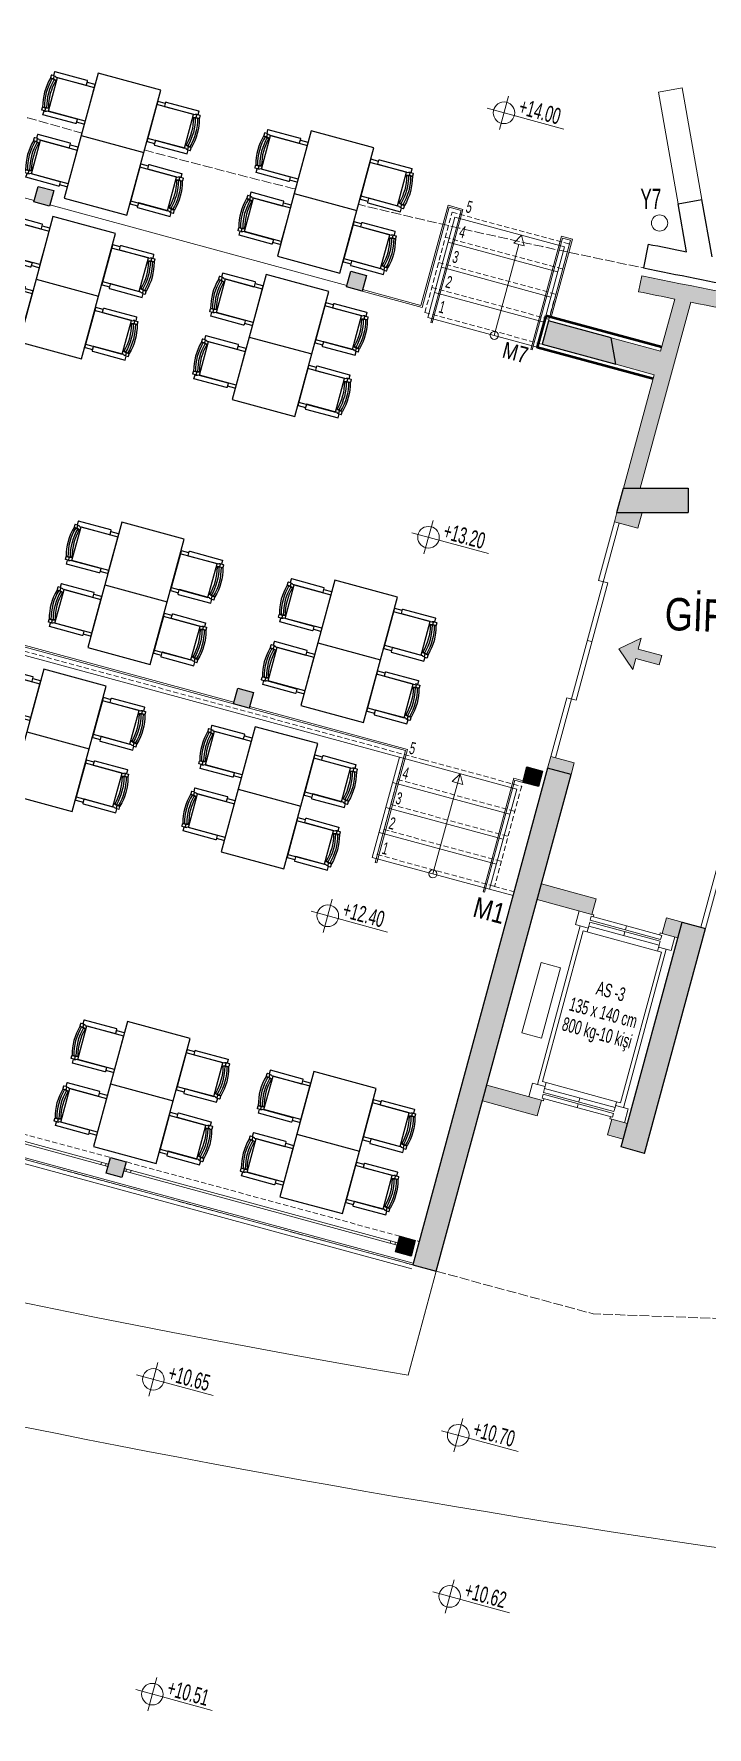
# Model space of a CAD drawing. Header units: millimetres. Extents: x 24907 to 30960, y 3978 to 9944.
# Drawn here: x 28677 to 29508, y 5160 to 7249 of the extents above; entities that cross this region are included whole.
import ezdxf

# ---------------------------------------------------------------- set-up
doc = ezdxf.new("R2010")
doc.units = ezdxf.units.MM
doc.set_wipeout_variables(frame=1)
for name, pattern in [('ACAD_ISO02W100', [15, 12, -3]), ('DOT', [6.35, 0, -6.35]), ('DUZ', [0]), ('HIDDEN', [9.524999999999999, 6.35, -3.175])]:
    doc.linetypes.add(name, pattern=pattern)
doc.layers.add('A-tefris', color=31, linetype='Continuous')
doc.layers.add('A-wipeout', color=120, linetype='Continuous')
for name, color, linetype, lineweight in [('apn', 100, 'Continuous', 20), ('dv', 1, 'Continuous', 20), ('iz', 241, 'DOT', 13), ('kl', 5, 'Continuous', 25), ('mr', 124, 'Continuous', 13), ('ok', 152, 'Continuous', 13), ('p1', 8, 'HIDDEN', 13), ('pr1', 181, 'Continuous', 13), ('sv', 2, 'Continuous', 50), ('y2', 52, 'Continuous', 13), ('y3', 3, 'Continuous', 13), ('y5', 170, 'Continuous', 13), ('yagmuriniş', 70, 'Continuous', 9), ('YOL', 32, 'Continuous', 9), ('ç-kl', 30, 'Continuous', 25)]:
    doc.layers.add(name, color=color, linetype=linetype, lineweight=lineweight)
doc.layers.add('sdv', color=7, linetype='Continuous', true_color=0x919191)
doc.layers.add('skl', color=7, linetype='Continuous', lineweight=13, true_color=0x787878)
doc.styles.add('ARIAL', font='arial.ttf', dxfattribs={"width": 0.6, "height": 50})
doc.styles.add('olcu1-100', font='arial.ttf', dxfattribs={"width": 0.6, "height": 22.5})
doc.styles.add('STYLE5', font='arial.ttf', dxfattribs={"width": 0.6})

# ---------------------------------------------------------------- blocks, each defined once
blk = doc.blocks.new('kot-p')
for p, q in [((0, 24.0000000000291), (0, -23.9999999999709)), ((86.13640719186515, -8.731149137020111e-11), (-24, 2.91038304567337e-11))]:
    blk.add_line(p, q)
blk.add_circle((-8.731149137020111e-11, 2.037268131971359e-10), 15)
blk = doc.blocks.new('sandalye-01-p')
blk.add_wipeout([(57.69007840412356, 2.842170943040401e-14), (57.21764309823297, 8.051928224073677), (55.15738554030945, 18.50270653546616), (54.657385540310194, 18.50270653546616), (55.15738554031035, 19.002706535466316), (55.15738554030945, 22.002706535466302), (54.657385540309434, 22.50270653546616), (52.28520720239707, 22.50270653546616), (52.285207202397075, 27.500000000000043), (10.499999999992752, 27.500000000000043), (9.999999999992756, 27.000000000000043), (9.999999999992756, 25.500000000007304), (0.5000000000000249, 25.500000000007304), (2.842170943040401e-14, 25.000000000007304), (2.842170943040401e-14, -24.999999999999975), (0.5000000000000249, -25.49999999999998), (9.999999999992756, -25.49999999999998), (9.999999999992756, -26.99999999999998), (10.499999999992752, -27.499999999999975), (51.78520720239706, -27.499999999999975), (52.28520720239706, -26.99999999999998), (52.28520720239707, -22.50270653546611), (54.65738554030944, -22.50270653546611), (55.157385540309434, -22.002706535466103), (55.15738554031035, -19.00270653546611), (54.65738554031036, -18.50270653546611), (55.157385540309434, -18.50270653546611), (56.84011191055541, -10.78527996507264)])
for p, q in [((51.16971142419334, 22.50270653546613), (49.1281404076326, 22.01176210484846)), ((49.12814040763168, 21.5), (49.12814040763168, 22.01176210484118)), ((51.16971142419334, 18.50270653546613), (47.0000000002019, 17.5)), ((48.06132719022389, 17.3365598265882), (47.00000000001454, 17.3365598265882)), ((52.91069745096956, 18.50270653530606), (48.06132719022389, 17.3365598265882)), ((51.16971142419334, 18.50270653546613), (55.1573855403094, 18.50270653546613)), ((48.06372955697589, -17.32749556339695), (47.0000000002019, -17.32749556339695)), ((51.16971142419334, -18.50270653546613), (47.0000000002019, -17.5)), ((52.95079316110878, -18.50270653530606, -2.236933e-09), (48.06372955697589, -17.32749556339695, -2.236933e-09)), ((51.16971142419334, -18.50270653546613), (55.1573855403094, -18.50270653546613)), ((49.12814040763168, -21.5), (49.12814040763168, -22.01176210484118)), ((51.16971142419334, -22.50270653546613), (49.1281404076326, -22.01176210484118)), ((51.16971142419334, -22.50270653546613), (49.1281404076326, -22.01176210484846))]:
    blk.add_line(p, q)
for points in [[(9.999999999992724, -25.5), (0.5, -25.5, -0.4142135623730951), (0, -25), (0, 25.00000000000728, -0.4142135623730951), (0.5, 25.50000000000728), (9.999999999992724, 25.50000000000728)], [(49.12814040763168, 21.5), (10.49999999999272, 21.50000000000728, -0.4142135623730951), (9.999999999992724, 22.00000000000728), (9.999999999992724, 27, -0.4142135623730951), (10.49999999999272, 27.5), (52.28520720239703, 27.5), (52.28520720239703, 22.50270653546613)], [(49.12814040763168, -21.5), (10.49999999999272, -21.50000000000728, 0.4142135623730951), (9.999999999992724, -22.00000000000728), (9.999999999992724, -27, 0.4142135623730951), (10.49999999999272, -27.5), (51.78520720239703, -27.5, 0.4142135623730951), (52.28520720239703, -27), (52.28520720239703, -22.50270653546613)]]:
    blk.add_lwpolyline(points, format="xyb")
blk.add_lwpolyline([(0, -21.5), (0, 21.5), (47.00000000001454, 21.5), (47.00000000001454, -21.5)], close=True)
for points in [[(51.66971142419334, 22.50270653546613), (54.65738554030941, 22.50270653546613, -0.4142135623730951), (55.1573855403094, 22.00270653546613), (55.15738554031032, 19.00270653546613, -0.4142135623730951), (54.65738554031032, 18.50270653546613), (51.66971142419334, 18.50270653546613, -0.4142135623730951), (51.16971142419334, 19.00270653546613), (51.16971142419334, 22.00270653546613, -0.4142135623730951)], [(51.66971142419334, -22.50270653546613), (54.65738554030941, -22.50270653546613, 0.4142135623730951), (55.1573855403094, -22.00270653546613), (55.15738554031032, -19.00270653547341, 0.4142135623730951), (54.65738554031032, -18.5027065354734), (51.66971142419334, -18.50270653546613, 0.4142135623730951), (51.16971142419334, -19.00270653546613), (51.16971142419334, -22.00270653546613, 0.4142135623730951)]]:
    blk.add_lwpolyline(points, format="xyb", close=True)
for centre, radius, start, end in [((-17.33217476762092, 0), 67.65254174775302, 345.1597533362988, 14.84818834711043), ((-16.19023316988478, 0, 2.1821589e-09), 68.85254174775302, 344.9604947023474, 15.04730924228455), ((-15.19023316988478, 0, 2.1821589e-09), 68.85254174775302, 15.58087020041204, 15.58867645380968), ((-12.16246334362949, 0), 67.65254174775302, 344.1275882379458, 15.87241176205413), ((-11.1624633436295, 0), 68.85254174775302, 344.4113235461903, 15.58867645380968)]:
    blk.add_arc(centre, radius, start, end)
blk = doc.blocks.new('masa-01-p')
at = {"xscale": -1}
for p in [(-39.99999999999997, -40), (-39.99999999999997, -120)]:
    blk.add_blockref('sandalye-01-p', p, dxfattribs=at)
for p in [(39.99999999999997, -40), (39.99999999999997, -120)]:
    blk.add_blockref('sandalye-01-p', p)
blk.add_wipeout([(-40, 2.842170943040401e-14), (39.999999999999986, 2.842170943040401e-14), (39.999999999999986, -80), (-40, -80)]).dxf.layer = 'A-wipeout'
blk.add_lwpolyline([(-40, 0), (40, 0), (40, -80), (-40, -80)], close=True)
blk.add_wipeout([(-40, -79.99999999999996), (39.999999999999986, -79.99999999999996), (39.999999999999986, -160), (-40, -160)]).dxf.layer = 'A-wipeout'
blk.add_lwpolyline([(-40, -80), (40, -80), (40, -160), (-40, -160)], close=True)

msp = doc.modelspace()

# ---------------------------------------------------------------- hatches: boundary and pattern name
at = {"layer": 'ok'}
h = msp.add_hatch(color=256, dxfattribs=at)
h.dxf.hatch_style = 1
h.paths.add_polyline_path([(29449.02990598485, 6470.686231619057), (29419.96354144383, 6478.573990173293), (29416.26762872407, 6464.954563857621), (29399.22252494341, 6490.469231496591), (29426.8273793522, 6503.867210473884), (29423.13146663232, 6490.247784158183), (29452.19783117339, 6482.360025603736)])
at = {"layer": 'sdv'}
h = msp.add_hatch(color=256, dxfattribs=at)
h.dxf.hatch_style = 1
h.paths.add_polyline_path([(29487.94263816336, 6918.253122931133, 0.007342119325336008), (29791.2837894808, 6862.887580149739), (29784.83534193641, 6688.81426465928), (29804.849060133, 6688.814264659323), (29811.92129031006, 6879.726347972301, -0.009811092028555278), (29427.44638848115, 6950.812224042112), (29423.42527209686, 6931.220628317814, 0.001617752812025602), (29468.27969096494, 6922.160666365538), (29450.80860027079, 6857.77975415086), (29389.69086436374, 6874.365314535554), (29395.44744236112, 6841.718138396119), (29442.95164295851, 6828.826892085705), (29404.95632372551, 6688.814264658523), (29425.67966356806, 6688.814264658559)])
h.paths.add_polyline_path([(29344.0979951471, 6350.003362757428), (29315.14513307892, 6357.860320070516), (29311.21665442271, 6343.383889037706), (29340.16951649091, 6335.52693172461)])
h.paths.add_polyline_path([(29427.90021367529, 6658.814264658559), (29396.81520390051, 6658.814264658501), (29393.7147062029, 6647.388940726775), (29422.66756827107, 6639.53198341368)])
h.paths.add_polyline_path([(29803.73772709614, 6658.814264659316), (29773.71714980122, 6658.814264659251), (29760.27908174143, 6296.058881311042), (29790.25851855103, 6294.948310026001)])
h.paths.add_polyline_path([(29477.27868657654, 6153.48481880847), (29457.97677852457, 6158.722790352292), (29452.73880699078, 6139.420882306423), (29472.04071503496, 6134.182910764718)])
h.paths.add_polyline_path([(29371.11819232774, 6182.293662289475), (29303.56151419123, 6200.626562680552), (29298.3235426493, 6181.324654636895), (29365.88022079394, 6162.991754243599)])
h.paths.add_polyline_path([(29236.12263058896, 5952.114496619234), (29230.88465904703, 5932.812588575577), (29298.44133718826, 5914.479688183205), (29303.67930873768, 5933.78159622484)])
h.paths.add_polyline_path([(29409.83980297867, 5904.972752745937), (29390.5378949345, 5910.210724287649), (29385.29992338511, 5890.908816246015), (29404.60183143707, 5885.670844702186)])
at = {"layer": 'skl'}
h = msp.add_hatch(color=256, dxfattribs=at)
h.dxf.hatch_style = 1
h.paths.add_polyline_path([(28701.55017070745, 7055.925674392119), (28682.2482626638, 7061.163645934063), (28677.01029112189, 7041.861737890305), (28696.31219916557, 7036.623766348695)])
h.paths.add_polyline_path([(28561.95822483781, 6541.529809282639), (28542.65631679414, 6546.767780824576), (28537.41834525222, 6527.465872780825), (28556.72025329593, 6522.227901239207)])
h.paths.add_polyline_path([(28404.81907859095, 5962.472567972317), (28385.5171705473, 5967.710539514254), (28380.27919900539, 5948.408631470495), (28399.58110704907, 5943.170659928885)])
h = msp.add_hatch(color=256, dxfattribs=at)
h.dxf.hatch_style = 1
h.paths.add_polyline_path([(29087.58833157128, 6951.166243518896), (29068.28642352761, 6956.404215060841), (29063.04845198571, 6937.102307017082), (29082.3503600294, 6931.864335475472)])
h.paths.add_polyline_path([(28947.99638570162, 6436.770378409416), (28928.69447765795, 6442.008349951354), (28923.45650611605, 6422.706441907595), (28942.75841415973, 6417.468470365985)])
h.paths.add_polyline_path([(28790.85723945476, 5857.713137099087), (28771.55533141111, 5862.951108641032), (28766.31735986919, 5843.649200597273), (28785.61926791288, 5838.411229055663)])
h = msp.add_hatch(color=256, dxfattribs=at)
h.dxf.hatch_style = 1
h.paths.add_polyline_path([(29389.69086436374, 6874.365314535554), (29312.48323218925, 6895.317200703857), (29304.6262748762, 6866.364338637858), (29395.44744236112, 6841.718138396119)])
h = msp.add_hatch(color=256, dxfattribs=at)
h.dxf.hatch_style = 1
h.paths.add_polyline_path([(29484.9653899178, 6688.814264658683), (29404.95632372551, 6688.814264658523), (29396.81520390051, 6658.814264658501), (29484.96538991786, 6658.814264658676)])
h.paths.add_polyline_path([(29804.849060133, 6688.814264659323), (29723.73772709608, 6688.814264659163), (29723.73772709614, 6658.814264659156), (29803.73772709614, 6658.814264659316)])
h.paths.add_polyline_path([(29839.87306697704, 6688.814264659403), (29809.85248968214, 6688.814264659345), (29794.1445200676, 6264.783778002003), (30243.83607221173, 6248.125208729519), (30254.2014042055, 6527.933285618904), (30224.2219673959, 6529.043856903959), (30214.96720668716, 6279.215216823953), (29825.23452816225, 6293.652643526778)])
h.paths.add_polyline_path([(29790.25851855103, 6294.948310026001), (29760.27908174143, 6296.058881311042), (29736.58689432777, 5656.497562723755), (29766.56633113737, 5655.386991438708)])
h = msp.add_hatch(color=256, dxfattribs=at)
h.dxf.hatch_style = 1
h.paths.add_polyline_path([(29340.16951649091, 6335.52693172461), (29311.21665442271, 6343.383889037706), (29144.91105797196, 5730.548308663017), (29173.86392003745, 5722.691351350103)])
h = msp.add_hatch(color=256, dxfattribs=at)
h.dxf.hatch_style = 1
h.paths.add_polyline_path([(29305.08168452225, 6339.867904888063), (29285.7797764786, 6345.105876430008), (29280.54180493668, 6325.803968386249), (29299.84371298037, 6320.565996844639)])
h = msp.add_hatch(color=256, dxfattribs=at)
h.dxf.hatch_style = 1
h.paths.add_polyline_path([(29506.23154864218, 6145.627861496073), (29477.27868657654, 6153.48481880847), (29401.98284566627, 5876.019890680317), (29430.93570773189, 5868.162933367913)])
h = msp.add_hatch(color=256, dxfattribs=at)
h.dxf.hatch_style = 1
h.paths.add_polyline_path([(29147.94253827075, 5760.810663602625), (29128.6406302271, 5766.04863514457), (29123.40265868519, 5746.746727100811), (29142.70456672887, 5741.508755559201)])

# ---------------------------------------------------------------- linework, layer by layer
at = {"layer": 'apn'}
for p, q in [((26051.78029395917, 6569.933248208797), (29144.91105797272, 5730.54830866576)), ((26054.23428191768, 6571.339641859039), (29145.43485512697, 5732.478499470374)), ((29135.77749460914, 6365.088754951791), (29098.32599809096, 6227.080112462882)), ((29100.25618889534, 6226.556315308689), (29138.23148256769, 6366.495148601968)), ((29231.50916359234, 6190.938108823514), (29269.48445726536, 6330.876942116604)), ((29270.89085091554, 6328.422954158054), (29233.43935439671, 6190.414311669313)), ((29500.44097622905, 6147.199252958545), (29548.39823783386, 6323.921605528526)), ((29506.23154864218, 6145.627861496073), (29554.55336370537, 6323.693592370973)), ((29098.32599809096, 6227.080112462882), (29100.25618889534, 6226.556315308689)), ((29233.43935439671, 6190.414311669313), (29231.50916359234, 6190.938108823514)), ((29345.75165762305, 6150.321133371447), (29350.33488272214, 6167.210302909637)), ((29365.88022079394, 6162.991754243599), (29368.29295929966, 6162.33700780189)), ((29351.64604167375, 6148.721570476785), (29298.61157981748, 5953.289751532332)), ((29355.16202579947, 6142.586600580759), (29304.74654971435, 5956.805735657797)), ((29361.29699569484, 6146.102584706355), (29345.75165762315, 6150.321133371825)), ((29451.67156601827, 6116.396742873793), (29355.16202579947, 6142.586600580759)), ((29361.95174213763, 6148.515323211895), (29359.9875028092, 6141.27710769502)), ((29361.95174213763, 6148.515323211895), (29363.26123502327, 6153.340800222283)), ((29361.95174213763, 6148.515323211895), (29363.26123502285, 6153.340800222574)), ((29448.8103283344, 6124.944451273518), (29361.95174213763, 6148.515323211895)), ((29450.11982121981, 6129.769928283921), (29363.26123502285, 6153.340800222574)), ((29363.91598146589, 6155.753538727619), (29365.22547435143, 6160.579015738961)), ((29363.91598146578, 6155.753538728565), (29365.22547435119, 6160.579015738983)), ((29450.77456766244, 6132.182666789265), (29363.91598146578, 6155.753538728565)), ((29452.08406054791, 6137.008143800133), (29365.22547435143, 6160.579015738961)), ((29368.29295929966, 6162.33700780189), (29367.63821285695, 6159.924269295855)), ((29407.34527456437, 6143.968102759119), (29408.65476744979, 6148.793579769536)), ((29405.38103523626, 6136.729887242899), (29406.69052812168, 6141.555364253317)), ((29448.81032833482, 6124.944451273213), (29446.84608900673, 6117.706235757)), ((29463.70091996437, 6118.313164104756), (29448.15558189278, 6122.531712770234)), ((29448.8103283344, 6124.944451273518), (29450.11982121981, 6129.769928283921)), ((29448.8103283344, 6124.944451273518), (29450.11982121981, 6129.769928283921)), ((29450.32606848528, 6140.075628748787), (29449.67132204241, 6137.662890243239)), ((29452.73880699052, 6139.420882305477), (29450.32606848528, 6140.075628748787)), ((29450.77456766244, 6132.182666789265), (29452.08406054791, 6137.008143800133)), ((29450.77456766244, 6132.182666789265), (29452.08406054791, 6137.008143800133)), ((29463.70091996341, 6118.31316410122), (29468.28414506252, 6135.202333639417)), ((29451.67156601827, 6116.396742873793), (29401.25608993257, 5930.615877951223)), ((29457.80653591479, 6119.912726999542), (29404.77207405853, 5924.480908055212)), ((29292.71719576441, 5954.889314428668), (29288.13397066574, 5938.000144890361)), ((29308.26253383609, 5950.670765762506), (29292.71719576426, 5954.889314428136)), ((29309.57202672108, 5955.496242773309), (29304.74654971433, 5956.805735657797)), ((29307.6077873932, 5948.258027256755), (29309.57202672125, 5955.496242773731)), ((29309.57202672125, 5955.496242773731), (29396.43061291929, 5931.925370837355)), ((29303.67930873768, 5933.78159622484), (29306.09204724283, 5933.126849781173)), ((29305.64354806559, 5941.019811740863), (29304.33405518012, 5936.194334729499)), ((29305.64354806503, 5941.019811740091), (29304.3340551799, 5936.194334729594)), ((29391.19264137747, 5912.623462793909), (29304.33405518012, 5936.194334729499)), ((29392.50213426277, 5917.448939804836), (29305.64354806503, 5941.019811740091)), ((29306.09204724283, 5933.126849781173), (29306.74679368582, 5935.539588287135)), ((29307.6077873932, 5948.258027256755), (29306.2982945083, 5943.43255024617)), ((29307.6077873932, 5948.258027256755), (29306.29829450777, 5943.432550246133)), ((29393.15688070549, 5919.861678310151), (29306.29829450777, 5943.432550246133)), ((29394.4663735906, 5924.687155320641), (29307.6077873932, 5948.258027256755)), ((29351.03708049203, 5936.472591288407), (29349.72758760691, 5931.647114277902)), ((29349.07284116401, 5929.234375772158), (29347.7633482789, 5924.408898761653)), ((29388.12515642918, 5910.86547073066), (29388.77990287176, 5913.278209236288)), ((29392.50213426277, 5917.448939804836), (29391.19264137747, 5912.623462793909)), ((29392.50213426277, 5917.448939804836), (29391.19264137747, 5912.623462793909)), ((29394.4663735906, 5924.687155320641), (29393.15688070549, 5919.861678310151)), ((29394.4663735906, 5924.687155320641), (29393.15688070549, 5919.861678310151)), ((29394.46637359111, 5924.687155320685), (29396.43061291912, 5931.925370836926)), ((29410.66645810554, 5922.881345161234), (29395.12112003401, 5927.099893826428)), ((29401.25608993257, 5930.615877951223), (29396.43061291929, 5931.925370837355)), ((29410.66645810554, 5922.8813451613), (29406.08323300687, 5905.992175622993)), ((29390.53789493476, 5910.210724288595), (29388.12515642918, 5910.86547073066))]:
    msp.add_line(p, q, dxfattribs=at)
for points in [[(28310.79783543698, 7143.313387956351), (28677.5340882668, 7043.791928660457)], [(28696.83599630938, 7038.553957114808), (29063.5722491392, 6939.032497818906)], [(29166.89393279952, 6893.379185409639), (29204.34542932439, 7031.387827921772), (29189.86899829152, 7035.316306578262), (29156.34598042421, 6911.784095102438), (29082.35036003798, 6931.864335507152)], [(29082.87415719215, 6933.79452631153), (29154.93958677403, 6914.238083060966), (29188.46260464134, 7037.770294536819), (29206.79941728294, 7032.794221571935), (29168.8241236039, 6892.855388255452)], [(29290.42614427888, 6859.856167541217), (29328.40143795775, 6999.79500085762), (29341.91277358832, 6996.128420778271), (29315.72291587885, 6899.618880560655)], [(29292.35633508325, 6859.332370387031), (29329.80783160793, 6997.341012899063), (29339.45878562975, 6994.722027128094), (29313.79272507448, 6900.142677714849)], [(29168.8241236039, 6892.855388255452), (29166.89393279952, 6893.379185409639)], [(29292.35633508325, 6859.332370387031), (29290.42614427888, 6859.856167541217)], [(29320.93570549215, 6356.2889286084), (29399.50527861603, 6645.817549264281)], [(29374.07231292195, 6575.006785562878), (29393.7147062029, 6647.388940726753)], [(29346.3686711862, 6427.099692309796), (29385.6534577482, 6571.864002637912)], [(29374.07231292193, 6575.006785562878), (29385.65345774819, 6571.864002637926)], [(28556.72025328963, 6522.227901216026), (28923.45650611945, 6422.706441920124)], [(28557.24405044381, 6524.15809202039), (28923.98030327363, 6424.636632724495)], [(29360.22049205409, 6501.053238936326), (29366.01106446722, 6499.481847473861)], [(28942.75841416833, 6417.468470397665), (29135.77749459951, 6365.088754916299)], [(28943.2822113065, 6419.398661142969), (29138.23148255806, 6366.495148566469)], [(29315.14513307902, 6357.860320070879), (29334.78752635996, 6430.242475234748)], [(29334.78752635998, 6430.242475234748), (29346.36867118623, 6427.099692309782)], [(29269.48445725581, 6330.876942081418), (29281.06560208159, 6327.734159156401)], [(29270.89085090598, 6328.422954122861), (29280.54180492739, 6325.80396835203)], [(28769.33966945617, 5854.786401567032), (28402.60341662516, 5954.307860857863)], [(28768.53302183886, 5851.813907728302), (28401.79676900763, 5951.335367019198)], [(28760.65381083587, 5857.143488759485), (28759.84716321856, 5854.170994920981)], [(28766.44438324917, 5855.572097296918), (28765.63773563163, 5852.599603458392)], [(29126.42496826292, 5757.883928036493), (28788.64157749738, 5849.548430014486)], [(29125.61832064561, 5754.911434197759), (28787.83492987983, 5846.575936175822)], [(28791.53686370793, 5848.76273429694), (28790.73021609039, 5845.790240458305)], [(28797.32743612103, 5847.191342834002), (28796.52078850348, 5844.218848995483)], [(29117.73910964262, 5760.241015228942), (29116.93246202531, 5757.268521390438)], [(29123.52968205592, 5758.669623766375), (29122.72303443838, 5755.697129927849)]]:
    msp.add_lwpolyline(points, dxfattribs=at)
msp.add_lwpolyline([(29303.69242075874, 6010.195353674605), (29279.56503570344, 6016.742818099502), (29303.13590763282, 6103.601404298509), (29327.2632926882, 6097.05393987407)], close=True, dxfattribs=at)
at = {"layer": 'dv'}
for p, q in [((29477.49323329637, 7182.641203636497), (29447.94900070676, 7177.431758298987)), ((29472.25974557903, 7039.558672884644), (29447.94900070676, 7177.431758298987)), ((29477.49323329637, 7182.641203636497), (29501.80397816956, 7044.768118214609)), ((29425.65287951477, 6688.715565509575), (29487.94263815087, 6918.253122885083)), ((29450.80860027079, 6857.77975415086), (29389.69086436374, 6874.365314535554)), ((29395.44744236112, 6841.718138396119), (29442.95164295851, 6828.826892085705))]:
    msp.add_line(p, q, dxfattribs=at)
for points in [[(29427.44638804893, 6950.812221936209), (29423.42527209686, 6931.220628317814)], [(29450.80860027079, 6857.77975415086), (29468.27969095563, 6922.16066633121)], [(29404.95632372551, 6688.814264658523), (29442.95164295851, 6828.826892085705)], [(29396.81520390051, 6658.814264658501), (29393.7147062029, 6647.388940726775), (29422.66756827107, 6639.53198341368), (29427.8458006106, 6658.613752692673)], [(29315.14513307892, 6357.860320070516), (29311.21665442271, 6343.383889037706)], [(29315.14513307892, 6357.860320070516), (29344.0979951471, 6350.003362757428), (29340.16951649091, 6335.52693172461)], [(29371.11819232774, 6182.293662289475), (29303.56151418279, 6200.626562682851)], [(29365.88022079394, 6162.991754243599), (29298.32354264119, 6181.324654639099)], [(29365.88022079394, 6162.991754243599), (29371.11819232774, 6182.293662289475)], [(29452.73880699052, 6139.420882305477), (29457.97677852431, 6158.722790351353)], [(29477.27868657654, 6153.48481880847), (29457.97677852457, 6158.722790352292)], [(29472.04071503496, 6134.182910764718), (29452.73880699078, 6139.420882306423)], [(29298.44133718826, 5914.479688183205), (29230.88465904332, 5932.812588576581)], [(29303.67930873768, 5933.78159622484), (29236.12263058492, 5952.114496620333)], [(29303.67930873768, 5933.78159622484), (29298.44133718826, 5914.479688183205)], [(29390.53789493476, 5910.210724288595), (29385.29992338537, 5890.908816246961)], [(29409.83980297867, 5904.972752745937), (29390.5378949345, 5910.210724287649)], [(29404.60183143707, 5885.670844702186), (29385.29992338511, 5890.908816246015)]]:
    msp.add_lwpolyline(points, dxfattribs=at)
for points in [[(29811.92129031006, 6879.726347972309, -0.009811092028555207), (29427.44638848115, 6950.812224042112)], [(29468.27969096494, 6922.160666365538, -0.001617752812025578), (29423.42527209686, 6931.220628317814)], [(29791.2837894808, 6862.887580149739, -0.007342119325336154), (29487.94263816336, 6918.253122931133)]]:
    msp.add_lwpolyline(points, format="xyb", dxfattribs=at)
at = {"layer": 'iz', "linetype": 'ACAD_ISO02W100'}
for points in [[(29173.86392003745, 5722.691351350103), (29367.38913888772, 5670.174284814931)], [(29736.58689432777, 5656.497562723755), (29367.38913888772, 5670.174284814931)]]:
    msp.add_lwpolyline(points, dxfattribs=at)
msp.add_arc((31524.71462305864, 17218.81426470411), 10470, 251.050581753842, 258.4559642580093, dxfattribs=at)
at = {"layer": 'kl'}
for p, q in [((29472.25974557926, 7039.558672884549), (29501.80397816933, 7044.768118214602)), ((29514.24257237859, 6974.225345014039), (29501.80397816933, 7044.768118214602)), ((29482.67863623919, 6980.470207703836), (29472.25974557903, 7039.558672884644)), ((29435.45122863273, 6990.003069375144), (29429.44759818841, 6960.609933756529)), ((29404.9653899178, 6688.814264658523), (29484.9653899178, 6688.814264658683)), ((29396.81520390051, 6658.814264658501), (29484.96538991786, 6658.814264658676)), ((29311.21665442271, 6343.383889037706), (29144.91105797196, 5730.548308663017)), ((29173.86392003745, 5722.691351350114), (29340.16951649091, 6335.52693172461)), ((29340.16951649091, 6335.52693172461), (29311.21665442271, 6343.383889037706))]:
    msp.add_line(p, q, dxfattribs=at)
msp.add_lwpolyline([(29312.48323218925, 6895.317200703857), (29304.6262748762, 6866.364338637858), (29395.44744236112, 6841.718138396119), (29389.69086436374, 6874.365314535554)], close=True, dxfattribs=at)
for points in [[(29396.81520390051, 6658.814264658501), (29404.95632372551, 6688.814264658523)], [(29484.9653899178, 6688.814264658683), (29484.96538991786, 6658.814264658676)], [(29401.98284566627, 5876.019890680317), (29477.27868657654, 6153.48481880847)], [(29430.93570773189, 5868.162933367913), (29506.23154864218, 6145.627861496073)], [(29477.27868657654, 6153.48481880847), (29506.23154864218, 6145.627861496073)], [(29430.93570773189, 5868.162933367913), (29401.98284566627, 5876.019890680317)], [(29144.91105797196, 5730.548308663017), (29173.86392003745, 5722.691351350103)]]:
    msp.add_lwpolyline(points, dxfattribs=at)
for centre, radius, end in [((31524.71462305853, 17218.8142646562), 10440, 258.7203807119968), ((31524.71462305864, 17218.81426470411), 10470, 259.8773722178265)]:
    msp.add_arc(centre, radius, 258.4559642580093, end, dxfattribs=at)
at = {"layer": 'mr'}
for p, q in [((29275.87170106668, 6989.500147096621), (29245.41105786237, 6877.252776252125)), ((29128.33303183407, 6356.747293839061), (29094.81001396567, 6233.215082359701))]:
    msp.add_line(p, q, dxfattribs=at)
for points in [[(29269.3563952825, 6991.268209926287), (29278.93407572792, 7000.784987732416), (29282.38700685086, 6987.732084266948)], [(29193.55024505845, 6326.933376308055), (29203.12792550325, 6336.450154114068), (29206.58085662647, 6323.397250648614)]]:
    msp.add_lwpolyline(points, close=True, dxfattribs=at)
for points in [[(29188.52021207532, 6992.163313915623), (29323.63356838085, 6955.497513122046)], [(29180.13945760823, 6961.280261045748), (29315.25281391378, 6924.614460252179)], [(29171.75870314117, 6930.397208175903), (29306.87205944671, 6893.731407382341)], [(29163.3779486741, 6899.514155306028), (29298.49130497964, 6862.848354512459)], [(29128.33303183407, 6356.74729383909), (29273.09734216128, 6317.462507274588)], [(29169.60490763489, 6212.917942634665), (29203.12792550325, 6336.450154114068)], [(29119.95227736697, 6325.864240969259), (29264.71658769418, 6286.579454404765)], [(29111.57152289987, 6294.981188099392), (29256.33583322708, 6255.696401534898)], [(29103.19076843277, 6264.098135229561), (29247.95507875998, 6224.813348665067)], [(29094.81001396567, 6233.215082359701), (29239.57432429288, 6193.9302957952)]]:
    msp.add_lwpolyline(points, dxfattribs=at)
for centre, radius in [((29245.41105786237, 6877.252776252125), 4.999999993015077), ((29169.60490763489, 6212.917942634665), 4.999999993015076)]:
    msp.add_circle(centre, radius, dxfattribs=at)
at = {"layer": 'ok'}
msp.add_lwpolyline([(29449.02990598485, 6470.686231619057), (29419.96354144383, 6478.573990173293), (29416.26762872407, 6464.954563857621), (29399.22252494341, 6490.469231496591), (29426.8273793522, 6503.867210473884), (29423.13146663232, 6490.247784158183), (29452.19783117339, 6482.360025603736)], close=True, dxfattribs=at)
at = {"layer": 'p1'}
for points in [[(26367.32879029922, 7694.545707936833), (26061.43124800831, 6567.31426248446), (29144.91105797196, 5730.548308663017)], [(26388.42469506191, 7657.735888593827), (26098.24106739212, 6588.410167258885), (29152.76801528464, 5759.501170728044)], [(29158.59538678283, 6353.715813537657), (26248.83274920504, 7143.340023483584)], [(29159.86196454867, 6905.64912520244), (29193.38498241689, 7029.18133668172)], [(29193.3849824171, 7029.181336681814), (29338.14929274453, 6989.896550117262)], [(29185.00422795, 6998.298283811983), (29329.76853827743, 6959.013497247431)], [(29312.4832321963, 6895.317200700735), (29338.14929274427, 6989.896550117182)], [(29176.62347348287, 6967.415230942131), (29321.3877838103, 6928.130444377571)], [(29168.24271901565, 6936.532178072322), (29313.0070293431, 6897.247391507769)], [(29159.86196454877, 6905.649125202403), (29304.6262748762, 6866.364338637851)], [(29134.46800173047, 6360.263277964518), (29100.94498386206, 6236.731066485129)], [(29158.59538678286, 6353.715813537686), (29279.23231205768, 6320.978491400024)], [(29126.08724726339, 6329.38022509468), (29270.85155759082, 6290.095438530127)], [(29279.23231205768, 6320.978491400024), (29245.70929418927, 6197.446279920635), (29269.8366792424, 6190.898815493708)], [(29117.70649279627, 6298.497172224827), (29262.47080312369, 6259.212385660268)], [(29109.32573832905, 6267.614119355018), (29254.09004865649, 6228.329332790466)], [(29100.94498386216, 6236.7310664851), (29245.7092941896, 6197.44627992054)]]:
    msp.add_lwpolyline(points, dxfattribs=at)
at = {"layer": 'pr1'}
msp.add_line((27550.40204925504, 6784.951467395052), (29128.33303183407, 6356.747293839061), dxfattribs=at)
for points in [[(26354.64635598551, 7666.902338792218), (26055.29627811198, 6563.79827835901), (29143.60156508648, 5725.722831652104)], [(29163.3779486741, 6899.514155306028), (29196.90096654239, 7023.046366785454)], [(29196.90096654239, 7023.046366785454), (29332.01432284791, 6986.380565991892)], [(29332.01432284791, 6986.380565991892), (29308.96724806361, 6901.452170600312)], [(29273.09734216128, 6317.462507274588), (29239.57432429287, 6193.930295795185), (29268.52718635693, 6186.073338482788)]]:
    msp.add_lwpolyline(points, dxfattribs=at)
at = {"layer": 'sv'}
for points in [[(29308.96724806361, 6901.452170600312), (29298.49130497964, 6862.848354512474), (29441.64215007303, 6824.001415074786)], [(29452.11809315648, 6862.605231162842), (29308.96724806361, 6901.452170600312)]]:
    msp.add_lwpolyline(points, dxfattribs=at)
at = {"layer": 'yagmuriniş', "linetype": 'DUZ'}
msp.add_circle((29449.46786839041, 7015.932516415492), 10, dxfattribs=at)
at = {"layer": 'YOL'}
msp.add_lwpolyline([(29173.86392003745, 5722.691351350103), (29139.02723778108, 5594.318290886859)], dxfattribs=at)
for centre, radius, start, end in [((31787.51910924103, 20947.50526415815), 15579.95055927382, 248.6385230159261, 260.2125530968603), ((31787.51906700231, 20947.50526118555), 15729.95055927382, 248.5343377195246, 266.5984452819899)]:
    msp.add_arc(centre, radius, start, end, dxfattribs=at)
at = {"layer": 'ç-kl'}
for points in [[(28677.01029112189, 7041.861737890305), (28682.2482626638, 7061.163645934063), (28701.55017070745, 7055.925674392119), (28696.31219916557, 7036.623766348695)], [(29063.04845199431, 6937.102307048762), (29068.28642353621, 6956.404215092521), (29087.58833157986, 6951.166243550576), (29082.35036003798, 6931.864335507152)], [(28923.45650612463, 6422.706441939275), (28928.69447766656, 6442.008349983033), (28947.99638571022, 6436.770378441089), (28942.75841416833, 6417.468470397665)], [(29280.54180493668, 6325.803968386249), (29285.7797764786, 6345.105876430008), (29305.08168452225, 6339.867904888063), (29299.84371298037, 6320.565996844639)], [(28766.3173598778, 5843.649200628953), (28771.55533141971, 5862.951108672712), (28790.85723946336, 5857.713137130767), (28785.61926792148, 5838.411229087343)], [(29123.40265868519, 5746.746727100811), (29128.6406302271, 5766.04863514457), (29147.94253827075, 5760.810663602625), (29142.70456672887, 5741.508755559201)]]:
    msp.add_lwpolyline(points, close=True, dxfattribs=at)

# ---------------------------------------------------------------- block references
at = {"layer": 'y3', "xscale": 0.8888888889205729, "yscale": 0.8888888889205729, "zscale": 0.8888888889205729, "rotation": 344.8172531373259}
for p in [(29257.41759954615, 7151.966645184232), (29164.19272947165, 6628.240133875825), (29039.85834165764, 6161.276886512865), (28824.5143095053, 5589.346192109956), (29200.88012259555, 5520.361051482084), (29190.33712775815, 5321.510287003698), (28823.30680602336, 5200.920243099027)]:
    msp.add_blockref('kot-p', p, dxfattribs=at)

# ---------------------------------------------------------------- texts
at = {"layer": 'y2', "ltscale": 30, "style": 'olcu1-100', "width": 0.6}
for s, height, rotation, p in [('5', 15, 345.1601139388691, (29209.32233683274, 7029.4411212897)), ('4', 15, 345.1601139388691, (29200.94158236594, 6998.558068419637)), ('3', 15, 345.1601139388691, (29192.5608278996, 6967.675015549624)), ('2', 15, 345.1601139388691, (29184.18007343279, 6936.791962679793)), ('1', 15, 345.1601139388691, (29175.79931896645, 6905.908909809773)), ('5', 15, 345.1601139388691, (29139.30379666414, 6361.614843941626)), ('4', 15, 345.1601139388691, (29130.92304219733, 6330.731791071569)), ('3', 15, 345.1601139388691, (29122.542287731, 6299.848738201549)), ('2', 15, 345.1601139388691, (29114.16153326417, 6268.965685331718)), ('1', 15, 345.1601139388691, (29105.78077879785, 6238.082632461706)), ('AS -3', 17, 344.8172531355974, (29370.0525491779, 6064.586308263691)), ('135 x 140 cm', 17, 344.8172531355974, (29336.63123700764, 6044.880294953034)), ('800 kg-10 kişi', 17, 344.8172531355974, (29327.78832143926, 6020.309820592146))]:
    msp.add_text(s, height=height, rotation=rotation, dxfattribs=at).set_placement(p)
at = {"layer": 'y2', "style": 'STYLE5', "width": 0.6}
msp.add_text('Y7', height=25.00000000000002, rotation=1.19853478172526e-09, dxfattribs=at).set_placement((29425.84824739132, 7033.15034798272))
at = {"layer": 'y3', "style": 'STYLE5', "width": 0.6}
for s, p in [('+14.00', (29274.21581996015, 7150.828494806145)), ('+13.20', (29180.99094988565, 6627.101983497739)), ('+12.40', (29056.65656207164, 6160.138736134771)), ('+10.65', (28841.31252991931, 5588.208041731637)), ('+10.70', (29217.67834300956, 5519.222901103761)), ('+10.62', (29207.13534817215, 5320.372136625611)), ('+10.51', (28840.10502643736, 5199.782092720937))]:
    msp.add_text(s, height=20, rotation=344.8172531406694, dxfattribs=at).set_placement(p)
at = {"layer": 'y5', "style": 'ARIAL', "width": 0.8}
for s, height, rotation, p in [('M7', 20, 345.1601139388691, (29253.98268234674, 6850.42985686482)), ('GİRİŞ HOLÜ', 39.99999999999999, 357.8784803371602, (29455.23330883437, 6513.905197310673)), ('M1', 25, 345.1601139388691, (29217.48394846269, 6160.734374625293))]:
    msp.add_text(s, height=height, rotation=rotation, dxfattribs=at).set_placement(p)

# ---------------------------------------------------------------- next in the draw order: block references
at = {"layer": 'A-tefris', "ltscale": 100, "xscale": -1, "rotation": 164.8172531391941}
for p in [(28697.32982158631, 6859.018439419572), (28960.46669439848, 6787.610812357857), (28782.1861620302, 6481.766408429391), (29045.3230348424, 6410.358781367676), (28789.36839720295, 5866.119142868895)]:
    msp.add_blockref('masa-01-p', p, dxfattribs=at)

# ---------------------------------------------------------------- next in the draw order: wipeouts: each hides what was drawn before it
at = {"ltscale": 100}
msp.add_wipeout([(29432.535050741844, 6820.082565691158), (29416.821136116178, 6762.176841560135), (29286.533256821378, 6797.533149467886), (29302.247171447045, 6855.43887359891)], dxfattribs=at).dxf.layer = 'A-tefris'

# ---------------------------------------------------------------- next in the draw order: block references
at = {"layer": 'A-tefris', "ltscale": 100, "xscale": -1, "rotation": 164.8172531391941}
for p in [(28753.08401414137, 7036.087520677048), (29016.22088695356, 6964.679893615333), (28685.90007980505, 6300.533608326016), (28947.04091554434, 6229.667647163796), (29019.28845361448, 5804.226452250817)]:
    msp.add_blockref('masa-01-p', p, dxfattribs=at)

# ---------------------------------------------------------------- next in the draw order: wipeouts: each hides what was drawn before it
at = {"ltscale": 100}
msp.add_wipeout([(29207.702183240286, 5975.290362226884), (29149.79645910924, 5991.0042768524645), (29185.152767016792, 6121.292156147318), (29243.05849114784, 6105.578241521737)], dxfattribs=at).dxf.layer = 'A-tefris'

doc.saveas('drawing.dxf')
